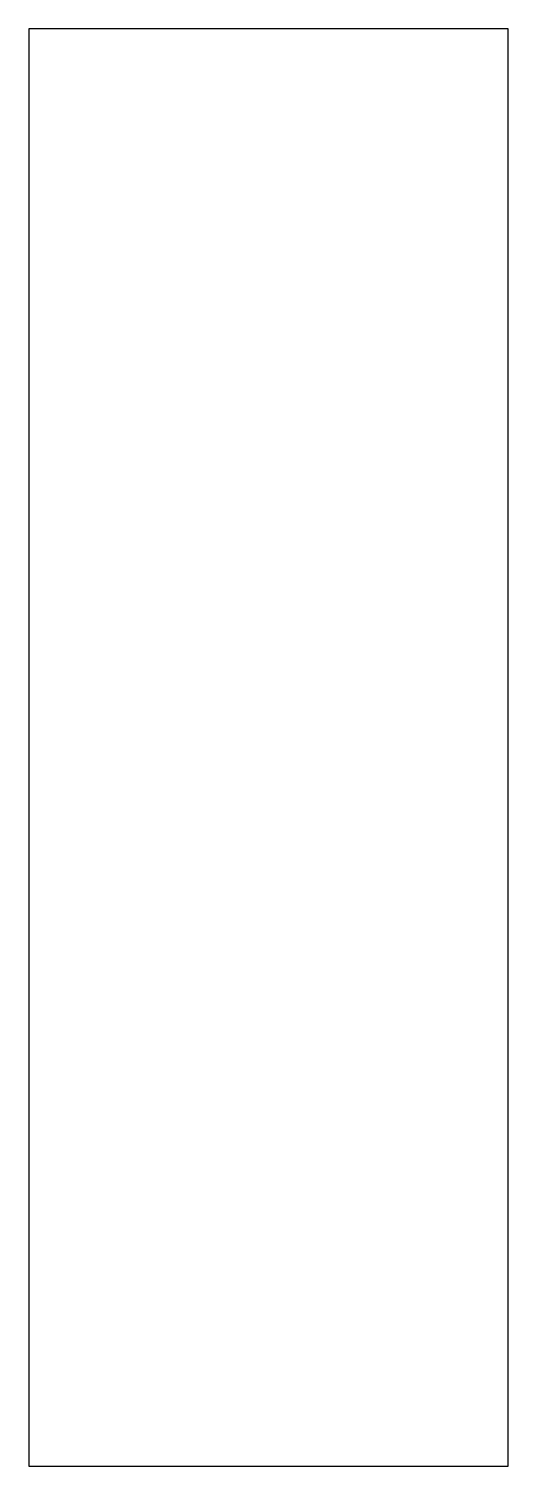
# Model space of a CAD drawing. Header units: metres. Extents: x -215 to -115, y -150 to 150.
import ezdxf

# ---------------------------------------------------------------- set-up
doc = ezdxf.new("R2010")
doc.units = ezdxf.units.M

msp = doc.modelspace()

# ---------------------------------------------------------------- linework, layer by layer
for p, q in [((-115, 150), (-215, 150)), ((-215, 150), (-215, -150)), ((-115, -150), (-115, 150)), ((-215, -150), (-115, -150))]:
    msp.add_line(p, q)

doc.saveas('drawing.dxf')
